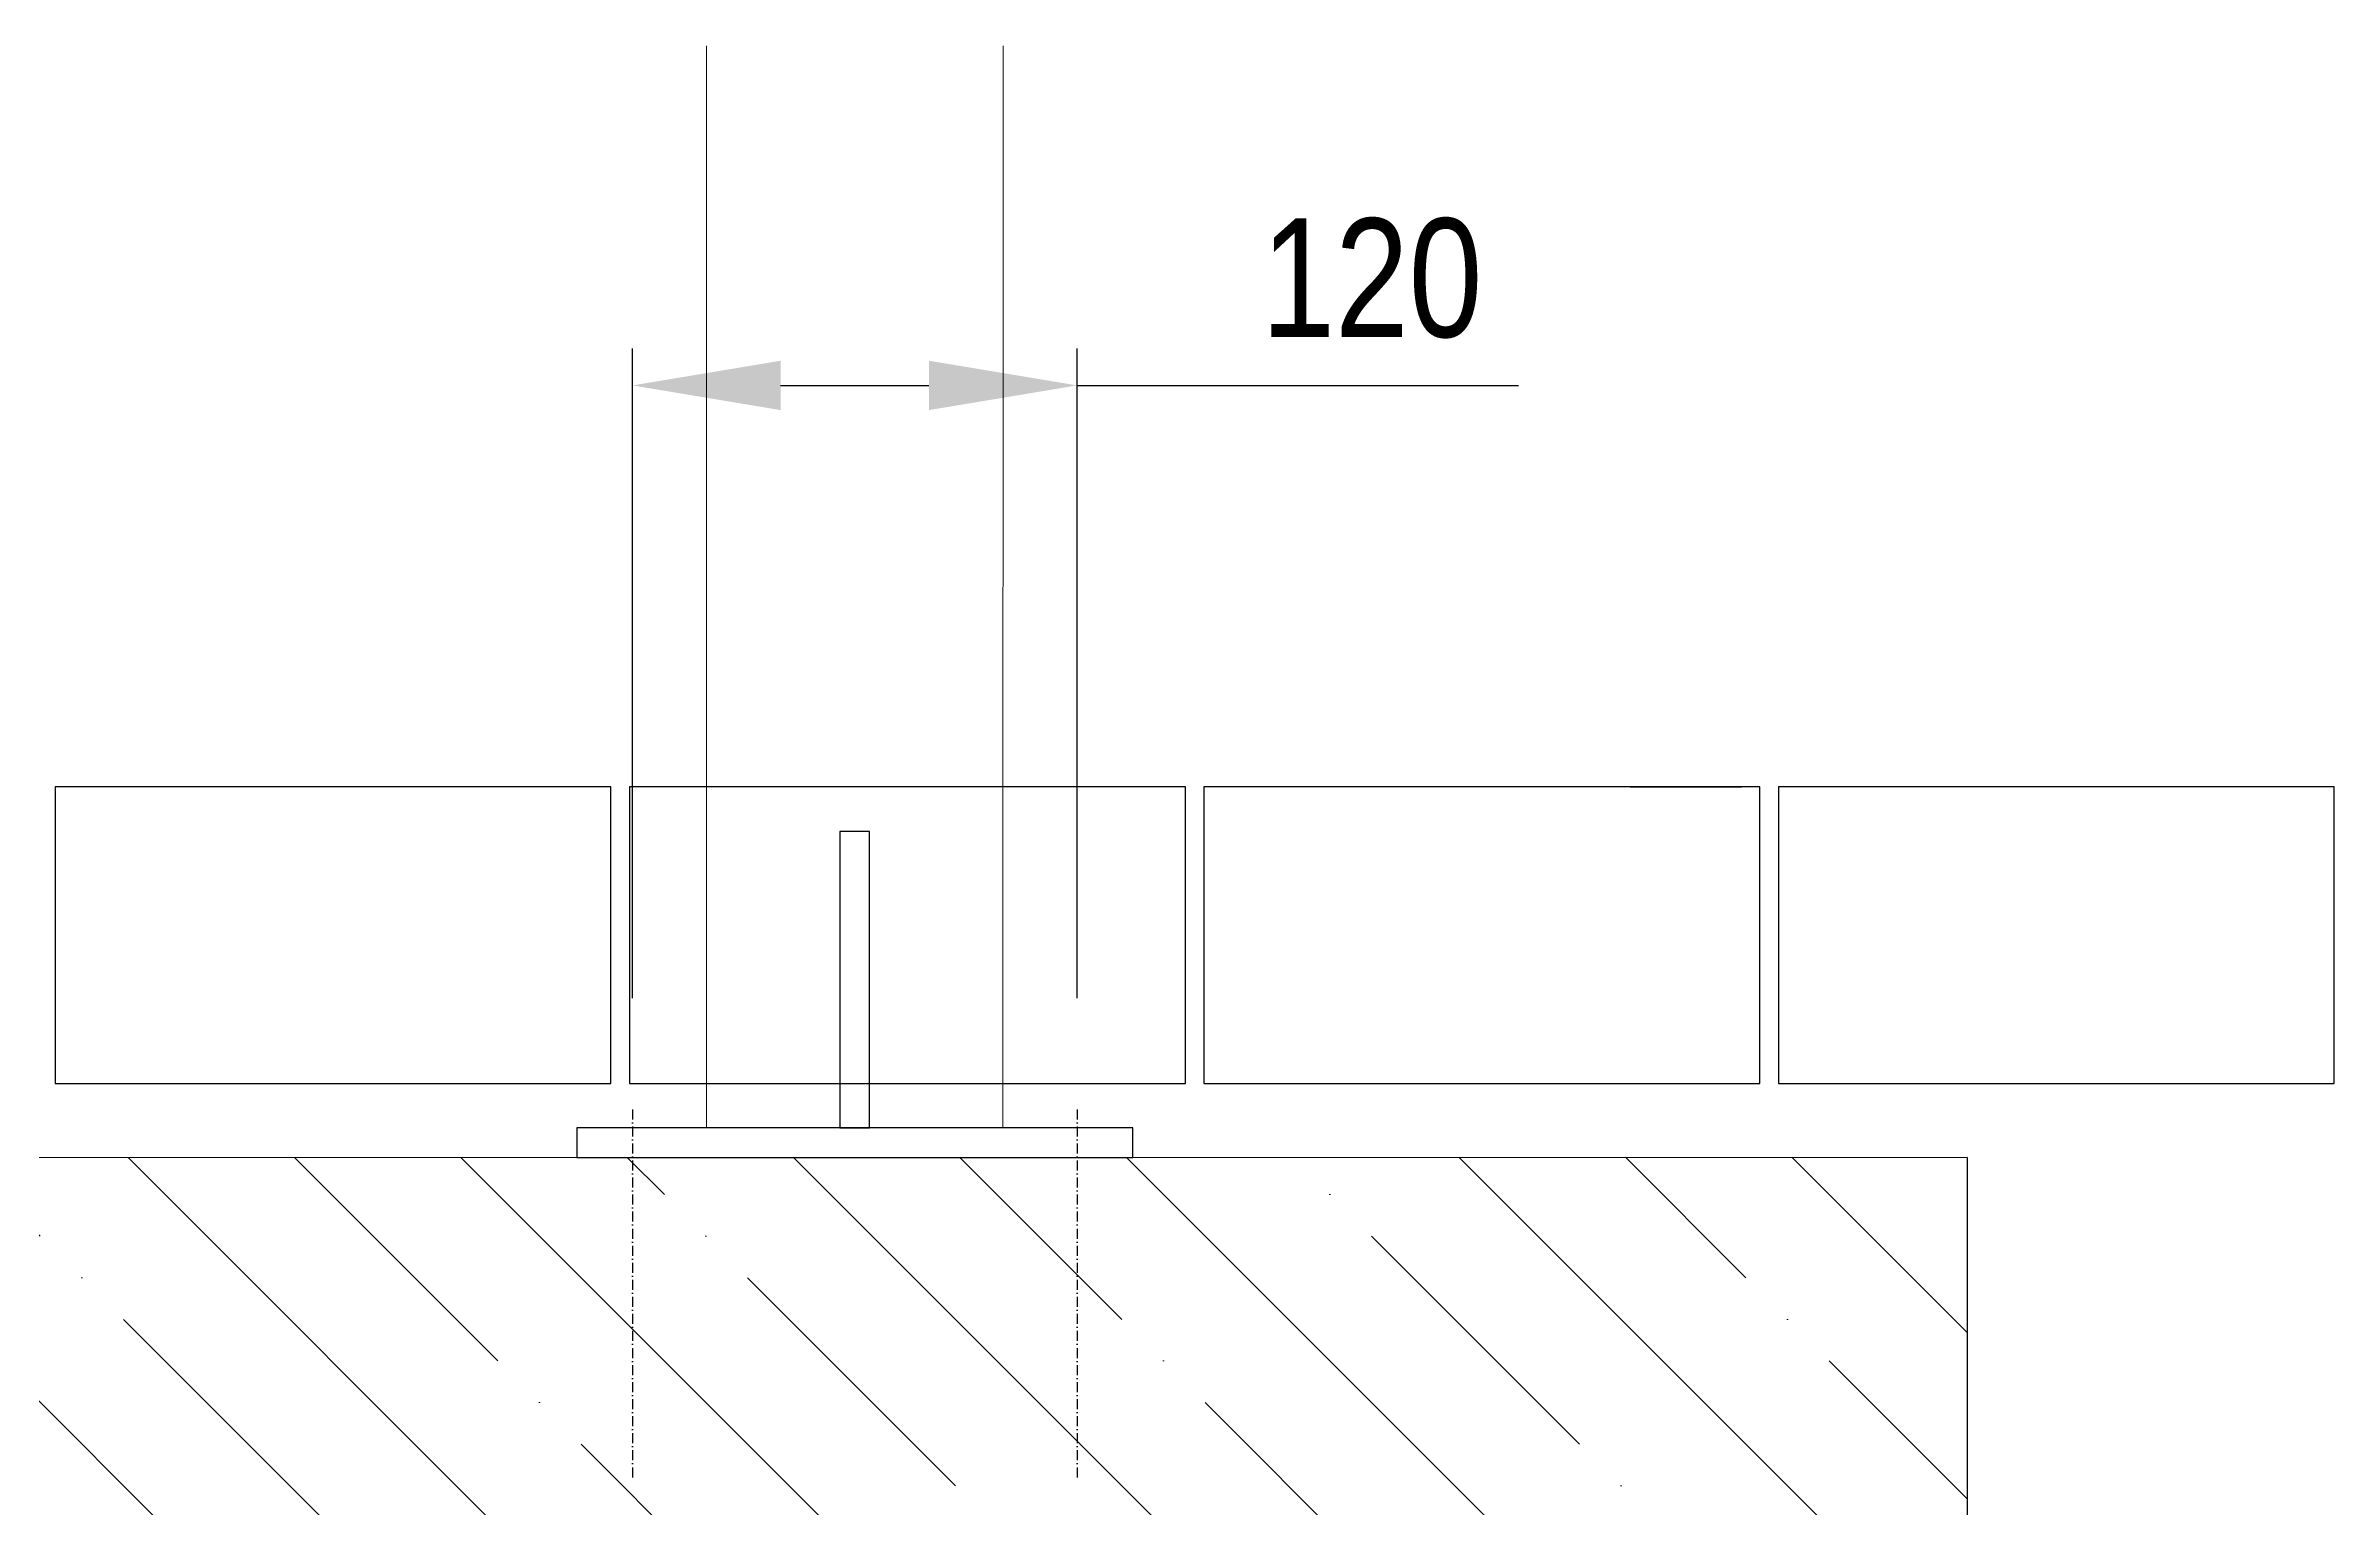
# Model space of a CAD drawing. Header units: millimetres. Extents: x 5064 to 11004, y 3085 to 7285.
# Drawn here: x 5603 to 6220, y 5266 to 5660 of the extents above; entities that cross this region are included whole.
import ezdxf

# ---------------------------------------------------------------- set-up
doc = ezdxf.new("R2010")
doc.units = ezdxf.units.MM
doc.header["$LTSCALE"] = 0.3
doc.linetypes.add('DashDot', pattern=[15, 9, -3, 0, -3])
doc.layers.add('SRAFY', color=251, linetype='Continuous', lineweight=13)
doc.styles.add('SEACAD_Arial', font='arial.ttf', dxfattribs={"width": 0.8})
doc.dimstyles.new('ISO-25', dxfattribs={"dimtxt": 1.6, "dimasz": 2, "dimexe": 0.5, "dimexo": 1.5, "dimtad": 1, "dimdec": 0, "dimtxsty": 'SEACAD_Arial', "dimcen": 2, "dimadec": 0, "dimazin": 0, "dimtfac": 1, "dimtdec": 0, "dimtmove": 0, "dimatfit": 3, "dimfxl": 1, "dimarcsym": 0})

# ---------------------------------------------------------------- blocks, each defined once
blk = doc.blocks.new('*D140')
at = {"color": 0, "lineweight": -2, "transparency": 16777216}
for p, q in [((5761.24, 5403.44), (5761.24, 5578.79)), ((5881.24, 5403.44), (5881.24, 5578.79)), ((5801.24, 5568.79), (5841.24, 5568.79)), ((5881.24, 5568.79), (6000.3, 5568.79))]:
    blk.add_line(p, q, dxfattribs=at)
at = {"color": 0, "transparency": 16777216}
for points in [[(5801.24, 5575.46), (5801.24, 5562.13), (5761.24, 5568.79)], [(5841.24, 5575.46), (5841.24, 5562.13), (5881.24, 5568.79)]]:
    blk.add_solid(points, dxfattribs=at)
at = {"layer": 'Defpoints', "color": 0, "transparency": 16777216}
for p in [(5881.24, 5568.79), (5761.24, 5373.44), (5881.24, 5373.44)]:
    blk.add_point(p, dxfattribs=at)
at = {"color": 0, "transparency": 16777216, "insert": (5960.77, 5597.63), "char_height": 32, "attachment_point": 5, "style": 'SEACAD_Arial'}
blk.add_mtext('120', dxfattribs=at)

msp = doc.modelspace()

# ---------------------------------------------------------------- hatches: boundary and pattern name
at = {"layer": 'SRAFY'}
h = msp.add_hatch(dxfattribs=at)
h.set_pattern_fill('ANSI35', color=256, scale=10, angle=90)
h.set_pattern_definition([(135, (0, -150), (-44.9013, -44.9013), []), (135, (3e-15, -105.1), (-44.9013, -44.9013), [79.375, -15.875, 0, -15.875])])
edge = h.paths.add_edge_path()
edge.add_line((5521.39, 5360.45), (5521.42, 5110.11))
edge.add_line((5521.39, 5360.45), (6121.39, 5360.51))
edge.add_line((6121.39, 5360.44), (6121.41, 5110.1))
edge.add_line((5521.42, 5110.11), (6121.41, 5110.17))

# ---------------------------------------------------------------- linework, layer by layer
at = {"lineweight": 15}
for p, q in [((5781.24, 5660.44), (5781.23, 5368.44)), ((5861.24, 5660.44), (5861.23, 5368.44))]:
    msp.add_line(p, q, dxfattribs=at)
at = {"color": 7, "linetype": 'Continuous'}
for p, q in [((5755.45, 5460.45), (5605.45, 5460.45)), ((5605.45, 5460.45), (5605.45, 5380.45)), ((5755.45, 5380.45), (5755.45, 5460.45)), ((5910.45, 5460.45), (5760.45, 5460.45)), ((5760.45, 5460.45), (5760.45, 5380.45)), ((5910.45, 5380.45), (5910.45, 5460.45)), ((6065.45, 5460.45), (5915.45, 5460.45)), ((5915.45, 5460.45), (5915.45, 5380.45)), ((6030.47, 5460.44), (6060.47, 5460.44)), ((6065.45, 5380.45), (6065.45, 5460.45)), ((6220.45, 5460.45), (6070.45, 5460.45)), ((6070.45, 5460.45), (6070.45, 5380.45)), ((6220.45, 5380.45), (6220.45, 5460.45)), ((5605.45, 5380.45), (5755.45, 5380.45)), ((5760.45, 5380.45), (5910.45, 5380.45)), ((5915.45, 5380.45), (6065.45, 5380.45)), ((6070.45, 5380.45), (6220.45, 5380.45))]:
    msp.add_line(p, q, dxfattribs=at)
at = {"linetype": 'DashDot', "lineweight": 30}
for p, q in [((5761.24, 5373.44), (5761.24, 5273.28)), ((5881.24, 5373.44), (5881.24, 5273.28))]:
    msp.add_line(p, q, dxfattribs=at)
for p, q in [((5521.39, 5360.45), (6121.39, 5360.51)), ((6121.39, 5360.44), (6121.41, 5110.1))]:
    msp.add_line(p, q)
for points in [[(5817.24, 5368.44), (5825.24, 5368.44), (5825.24, 5448.44), (5817.24, 5448.44)], [(5746.24, 5360.44), (5896.24, 5360.44), (5896.24, 5368.44), (5746.24, 5368.44)]]:
    msp.add_lwpolyline(points, close=True)
at = {"color": 7, "linetype": 'Continuous'}
msp.add_circle((6045.47, 5460.44), 0.01, dxfattribs=at)

# ---------------------------------------------------------------- dimensions: what is measured, and where the dimension line sits
dim = msp.add_linear_dim(base=(5881.24, 5568.79), p1=(5761.24, 5373.44), p2=(5881.24, 5373.44), dimstyle='ISO-25')
dim.commit()
dim.dimension.update_dxf_attribs({"geometry": '*D140', "text_midpoint": (5960.77, 5568.79), "dimtype": 160})

doc.saveas('drawing.dxf')
